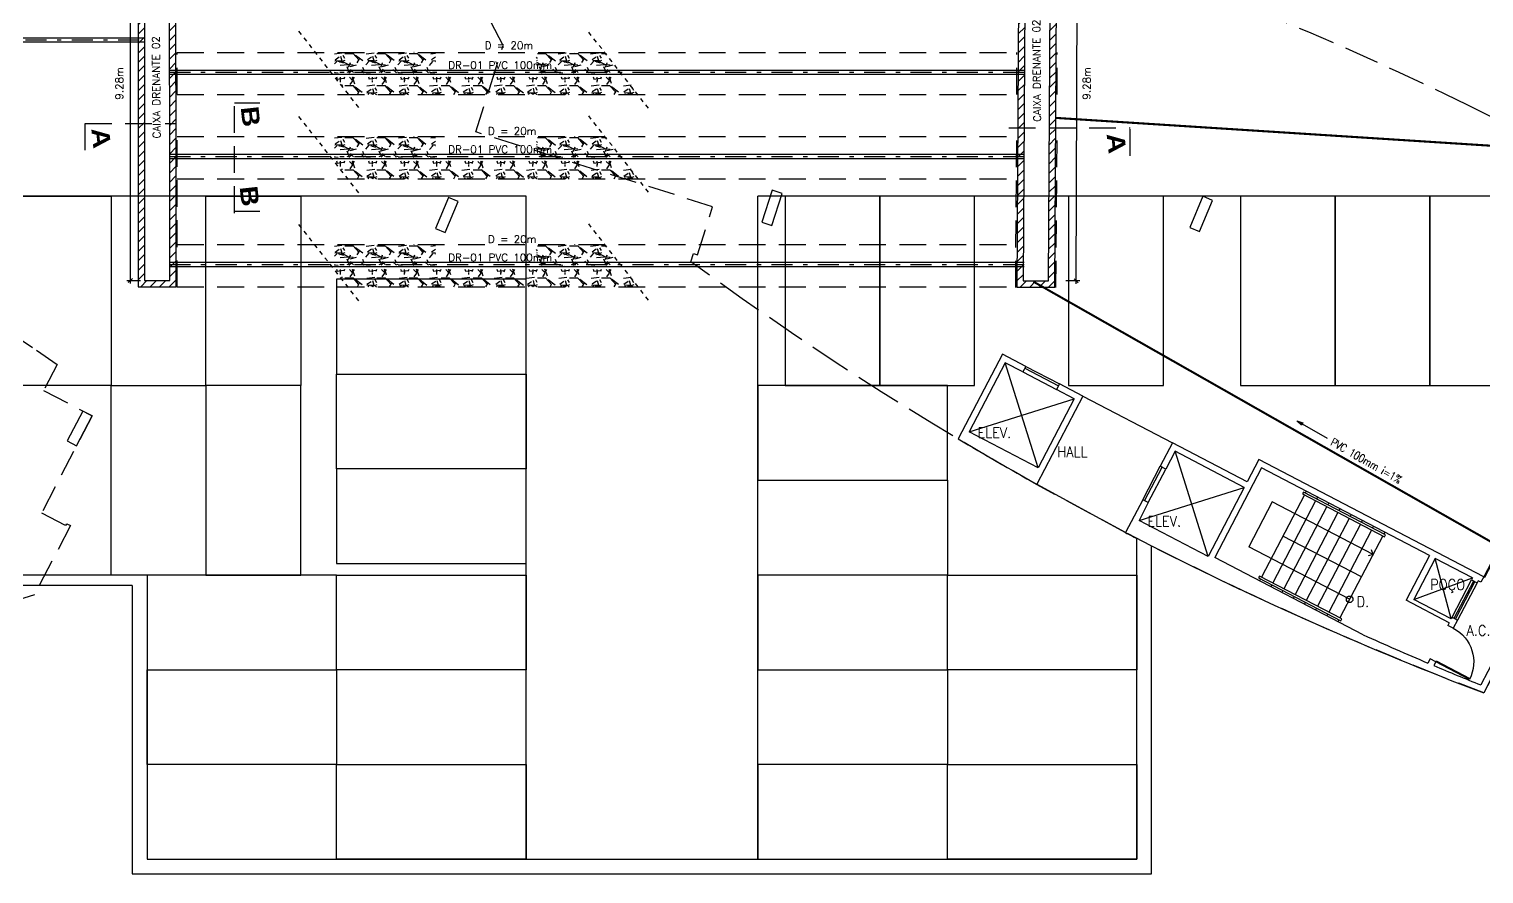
# Model space of a CAD drawing. Header units: inches. Extents: x 752 to 2304, y -3097 to -639.
# Drawn here: x 807.99 to 842.53, y -683.41 to -663.34 of the extents above; entities that cross this region are included whole.
import ezdxf

# ---------------------------------------------------------------- set-up
doc = ezdxf.new("R2010")
doc.units = ezdxf.units.IN
doc.header["$MEASUREMENT"] = 0
for name, pattern in [('DASHDOT', [1, 0.5, -0.25, 0, -0.25]), ('DASHDOT2', [0.5, 0.25, -0.125, 0, -0.125]), ('HIDDEN2', [4.762499999999999, 3.175, -1.5875])]:
    doc.linetypes.add(name, pattern=pattern)
for name, color, linetype in [('AP', 3, 'Continuous'), ('arq', 9, 'Continuous'), ('DRENO', 3, 'Continuous'), ('Hachura', 9, 'Continuous'), ('INDICACAO', 4, 'Continuous'), ('INDICAÇÕES', 9, 'Continuous'), ('Letra', 7, 'Continuous'), ('P-AG', 2, 'Continuous'), ('Pilar', 10, 'Continuous'), ('TE-ARQ', 9, 'Continuous'), ('TEXTO-HIDRO', 100, 'Continuous'), ('Textos', 7, 'Continuous'), ('Vagas', 9, 'Continuous')]:
    doc.layers.add(name, color=color, linetype=linetype)
doc.styles.add('140-125', font='ariblk.TTF', dxfattribs={"height": 0.4370000000000001})
doc.styles.add('TEXTO-HIDRO', font='ROMANS.shx', dxfattribs={"width": 0.8, "height": 0.2})
doc.styles.add('VIDAL', font='romans.shx', dxfattribs={"width": 0.9})

# ---------------------------------------------------------------- blocks, each defined once
blk = doc.blocks.new('Porta')
at = {"layer": 'Hachura', "color": 9}
blk.add_arc((0, 0), 1, 0, 90, dxfattribs=at)
at = {"layer": 'Letra', "color": 9}
blk.add_lwpolyline([(0, 0), (0.03000000000000114, 0), (0.03000000000000114, 1), (0, 1)], close=True, dxfattribs=at)
blk = doc.blocks.new('IND')
at = {"layer": 'INDICACAO'}
blk.add_hatch(color=0, dxfattribs=at).paths.add_polyline_path([(-4.44e-14, 0), (-0.0716383140645292, 0.0148377895234688), (-0.0716383140645292, -0.0148377895234688)])
at = {"layer": 'INDICACAO', "color": 0}
blk.add_line((-0.0716383140645292, 0), (-0.4146867173266458, 0), dxfattribs=at)
blk.add_lwpolyline([(0, 0), (-0.0716383140645292, 0.0148377895234688), (-0.0716383140645292, -0.0148377895234688)], close=True, dxfattribs=at)

msp = doc.modelspace()

# ---------------------------------------------------------------- hatches: boundary and pattern name
at = {"layer": 'AP'}
h = msp.add_hatch(dxfattribs=at)
h.set_pattern_fill('ANSI31', color=0, scale=0.05, angle=83.7751017165057, style=0)
h.set_pattern_definition([(44.99999999999253, (810.5799857425113, -665.927129660791), (0.1122532015133497, -0.1122532015133791), [])])
h.paths.add_polyline_path([(811.3299857425113, -669.3081781619103), (811.3287659308352, -660.035689927605), (810.7287659308353, -660.035689927605), (810.7299857425113, -669.3081781619103)], flags=16)
h.paths.add_polyline_path([(811.4799857425112, -669.4581781619102), (811.4787659308353, -659.8856899276051), (810.5787659308353, -659.885689927605), (810.5799857425112, -669.4581781619102)])
h = msp.add_hatch(dxfattribs=at)
h.set_pattern_fill('ANSI31', color=0, scale=0.05, angle=83.7751017165057, style=0)
h.set_pattern_definition([(44.99999999999253, (831.4699857425113, -665.927129660793), (0.1122532015133497, -0.1122532015133791), [])])
h.paths.add_polyline_path([(832.1921701580042, -669.3167795974905), (832.2478013270204, -660.0393941735977), (831.6478013270205, -660.0393941735977), (831.5921701580041, -669.3167795974905)], flags=16)
h.paths.add_polyline_path([(832.342170158004, -669.4667795974904), (832.3978013270205, -659.8893941735978), (831.4978013270205, -659.8893941735977), (831.442170158004, -669.4667795974904)])
at = {"layer": 'P-AG'}
h = msp.add_hatch(dxfattribs=at)
h.set_pattern_fill('GRAVEL', color=9, scale=0.03, angle=5.839498395167017e-12, style=0)
h.set_pattern_definition([(311.9871999999942, (1894.582674683174, -1270.061461059831), (6.096005179768103, -6.858008426854394), [0.1025163, -10.14915]), (355.0302999999942, (1894.651254683174, -1270.137661059831), (-9.14401479185366, 0.76199462261717), [0.1759214999999997, -17.41619999999997]), (47.48959999999415, (1894.826514683174, -1270.152901059831), (-7.619994455500361, -8.382008187737345), [0.1240445999999999, -12.28041]), (272.7262999999942, (1895.123694683174, -1270.343401059831), (-0.7619966912468978, 15.23999509601001), [0.1602014999999995, -15.85991999999997]), (247.1662999999942, (1895.131314683174, -1270.503421059831), (3.810010816651504, 9.144005199014945), [0.1570901999999998, -15.55193999999998]), (182.7262999999942, (1895.070354683174, -1270.648201059831), (15.23999509601001, 0.7619966912468985), [0.1602014999999996, -15.85991999999998]), (142.3057999999942, (1894.910334683175, -1270.655821059831), (9.906006258371201, -7.619993207096476), [0.2118581999999999, -20.97392999999999]), (107.7446999999942, (1894.742694683174, -1270.526281059831), (-5.334010669638449, 16.76400486181146), [0.2000159999999998, -19.80158999999998]), (58.57039999999417, (1894.681734683174, -1270.335781059831), (6.096001570580353, 9.905988347991187), [0.1607438999999996, -15.91364999999998]), (4.76359999999432, (1894.765554683175, -1270.198621059831), (-8.381993415916414, -0.7619928488154918), [0.1835138999999997, -8.992169999999982]), (317.6025999999942, (1894.948434683174, -1270.183381059831), (9.144000275171058, -8.381989095192022), [0.2373234, -23.49504]), (41.18589999999416, (1894.369314683174, -1270.351021059831), (5.333996602267887, 4.571992967136657), [0.0810015, -8.019179999999999]), (8.530799999994166, (1894.430274683174, -1270.297681059831), (-9.905984878677575, -1.524003840012699), [0.1541045999999997, -15.25637999999998]), (314.9999999999942, (1894.582674683174, -1270.274821059831), (-7.755793195102023e-14, -0.7619994806100591), [0.1077626999999998, -0.9698669999999985]), (336.8013999999942, (1894.636014683175, -1270.183381059831), (-3.810012847677093, 1.524006682292268), [0.05803229999999997, -5.745179999999995]), (248.1985999999942, (1894.689354683174, -1270.206241059831), (0.7620005345685859, 2.286001472619481), [0.08206979999999997, -4.021439999999999]), (149.0361999999942, (1894.658874683174, -1270.282441059831), (-2.285997586442313, 1.524001187598399), [0.1332959999999994, -4.309889999999982]), (18.43489999999414, (1894.544574683174, -1270.213861059831), (-1.524000695454372, -0.7619988667393675), [0.0963861, -2.31327]), (163.6104999999942, (1895.131314683174, -1270.206241059831), (-7.620004204190572, 2.285995244991118), [0.1350263999999997, -13.36763999999998]), (109.6537999999942, (1895.001774683175, -1270.168141059831), (3.047991506602097, -8.38198814656381), [0.1132796999999997, -11.21465999999996]), (246.8013999999942, (1894.544574683174, -1270.061461059831), (1.524006682292268, 3.810012847677094), [0.116064, -5.687159999999999]), (196.3894999999942, (1894.498854683174, -1270.168141059831), (7.620004204191037, 2.285995244989566), [0.1350263999999997, -13.36763999999998]), (200.5559999999941, (1895.131314683174, -1270.678681059831), (3.810004729276928, 1.523998150814653), [0.1302105, -6.38031]), (245.2248999999942, (1895.009394683174, -1270.724401059831), (3.809991121088906, 8.381996107846613), [0.1091015999999998, -10.80107999999997]), (113.1985999999941, (1894.536954683174, -1270.823461059831), (-1.524006682291491, 3.810012847677405), [0.1160639999999997, -5.687159999999978]), (162.6459999999942, (1894.491234683175, -1270.716781059831), (9.906000534557677, -3.047995402682699), [0.1277348999999999, -12.64571999999999]), (110.5559999999942, (1894.910334683174, -1270.823461059831), (1.523998150814655, -3.810004729276927), [0.06510539999999979, -6.445439999999986]), (78.69009999999427, (1894.582674683174, -1270.823461059831), (0.7619962388665154, 3.047990238270709), [0.03885449999999994, -3.846599999999996]), (14.03619999999419, (1894.590294683174, -1270.785361059831), (-2.28600160640923, -0.7619986812368592), [0.1570902, -2.984715]), (353.9909999999941, (1894.742694683175, -1270.747261059831), (-7.619988763328307, 0.7619982205651344), [0.1455801, -14.41242]), (236.3098999999942, (1894.658874683174, -1270.351021059831), (0.7620002613923252, 1.523998529769474), [0.1098971999999999, -2.637533999999998]), (186.8427999999942, (1894.597914683175, -1270.442461059831), (-12.95400535699318, -1.524006825495131), [0.1918670999999999, -18.99479999999999]), (119.0545999999942, (1894.407414683174, -1270.465321059831), (3.047992909748183, -5.333987283250548), [0.07845239999999981, -7.766819999999989]), (90, (1894.369314683174, -1270.396741059831), (0.7620000000000775, 0.7619999999999221), [0.04571999999999991, -0.7162799999999985]), (59.74359999999417, (1894.757934683174, -1270.724401059831), (-3.047993540051377, -5.333997309742958), [0.1058601, -10.48017]), (131.9871999999941, (1894.811274683175, -1270.632961059831), (-6.096005179768102, 6.858008426854395), [0.2050329, -10.04664]), (180, (1894.674114683174, -1270.480561059831), (-0.7619999999999221, 0.7620000000000775), [0.1981199999999996, -0.5638799999999985]), (214.6951999999942, (1894.475994683174, -1270.480561059831), (7.619986797286651, 5.334000507144652), [0.120483, -11.92779]), (285.9453999999942, (1894.376934683174, -1270.549141059831), (0.7620019439101314, -3.048007260961166), [0.1109486999999996, -5.436509999999976]), (332.3539999999942, (1894.407414683174, -1270.655821059831), (14.47799491470604, -7.620004792418492), [0.1806434999999997, -17.88374999999996]), (4.57389999999433, (1894.567434683174, -1270.739641059831), (9.906002281424328, 0.7619963133648284), [0.1911086999999992, -18.91973999999989]), (4.57389999999433, (1894.567434683174, -1270.739641059831), (9.906002281424328, 0.7619963133648284), [0.1911086999999992, -18.91973999999989])])
h.paths.add_polyline_path([(815.2419925787959, -664.3787126980333), (815.2419898938642, -663.8913106256337), (817.6419898939, -663.891310625634), (817.6419925788317, -664.3787126980335)])
h.paths.add_polyline_path([(820.0419954025953, -664.8913106256343), (820.0419931297339, -664.4787126980337), (822.132609125112, -664.4787126980339), (822.441995303048, -664.8732329740295), (822.4419954026315, -664.8913106256344)])
h.paths.add_polyline_path([(817.6419954025586, -664.8913106256339), (817.6419931296973, -664.4787126980335), (820.0419931297339, -664.4787126980337), (820.0419954025953, -664.8913106256343)])
h.paths.add_polyline_path([(817.6419931296975, -664.4787126980335), (817.6419954025586, -664.8913106256339), (815.5771428296543, -664.8913106256339), (815.2535800025667, -664.4787126980332)])
h.paths.add_polyline_path([(821.6719633911697, -663.8913106256343), (822.0541882690093, -664.3787126980342), (820.0419925788682, -664.378712698034), (820.0419898939365, -663.8913106256343)])
h.paths.add_polyline_path([(821.1129070416183, -664.3687246644854), (816.3629070416184, -664.368724664485), (816.3629070416185, -663.9187246644851), (821.1129070416185, -663.9187246644856)], flags=9)
h = msp.add_hatch(dxfattribs=at)
h.set_pattern_fill('GRAVEL', color=9, scale=0.03, angle=5.839498395167017e-12, style=0)
h.set_pattern_definition([(311.9871999999942, (1894.582674683174, -1272.061461059831), (6.096005179768103, -6.858008426854394), [0.1025163, -10.14915]), (355.0302999999942, (1894.651254683174, -1272.137661059831), (-9.14401479185366, 0.76199462261717), [0.1759214999999998, -17.41619999999997]), (47.48959999999415, (1894.826514683174, -1272.152901059831), (-7.619994455500361, -8.382008187737345), [0.1240445999999999, -12.28041]), (272.7262999999942, (1895.123694683174, -1272.343401059831), (-0.7619966912468978, 15.23999509601001), [0.1602014999999995, -15.85991999999997]), (247.1662999999942, (1895.131314683174, -1272.503421059831), (3.810010816651504, 9.144005199014945), [0.1570901999999998, -15.55193999999998]), (182.7262999999942, (1895.070354683174, -1272.648201059831), (15.23999509601001, 0.7619966912468985), [0.1602014999999997, -15.85991999999998]), (142.3057999999942, (1894.910334683174, -1272.655821059831), (9.906006258371201, -7.619993207096476), [0.2118581999999999, -20.97392999999999]), (107.7446999999942, (1894.742694683174, -1272.526281059831), (-5.334010669638449, 16.76400486181146), [0.2000159999999998, -19.80158999999998]), (58.57039999999417, (1894.681734683174, -1272.335781059831), (6.096001570580353, 9.905988347991187), [0.1607438999999996, -15.91364999999998]), (4.763599999994303, (1894.765554683174, -1272.198621059831), (-8.381993415916414, -0.7619928488154918), [0.1835138999999997, -8.992169999999982]), (317.6025999999942, (1894.948434683174, -1272.183381059831), (9.144000275171058, -8.381989095192022), [0.2373234, -23.49504]), (41.18589999999416, (1894.369314683174, -1272.351021059831), (5.333996602267887, 4.571992967136657), [0.0810015, -8.019179999999999]), (8.530799999994166, (1894.430274683175, -1272.297681059831), (-9.905984878677575, -1.524003840012699), [0.1541045999999997, -15.25637999999998]), (314.9999999999942, (1894.582674683174, -1272.274821059831), (-7.755793195102023e-14, -0.7619994806100591), [0.1077626999999998, -0.9698669999999986]), (336.8013999999942, (1894.636014683174, -1272.183381059831), (-3.810012847677093, 1.524006682292268), [0.05803229999999997, -5.745179999999995]), (248.1985999999942, (1894.689354683174, -1272.206241059831), (0.7620005345685859, 2.286001472619481), [0.08206979999999997, -4.021439999999999]), (149.0361999999942, (1894.658874683175, -1272.282441059831), (-2.285997586442313, 1.524001187598399), [0.1332959999999995, -4.309889999999982]), (18.43489999999414, (1894.544574683174, -1272.213861059831), (-1.524000695454372, -0.7619988667393675), [0.0963861, -2.31327]), (163.6104999999942, (1895.131314683174, -1272.206241059831), (-7.620004204190572, 2.285995244991118), [0.1350263999999997, -13.36763999999998]), (109.6537999999942, (1895.001774683174, -1272.168141059831), (3.047991506602097, -8.38198814656381), [0.1132796999999997, -11.21465999999996]), (246.8013999999942, (1894.544574683174, -1272.061461059831), (1.524006682292268, 3.810012847677094), [0.116064, -5.687159999999999]), (196.3894999999942, (1894.498854683174, -1272.168141059831), (7.620004204191037, 2.285995244989566), [0.1350263999999997, -13.36763999999998]), (200.5559999999941, (1895.131314683174, -1272.678681059831), (3.810004729276928, 1.523998150814653), [0.1302105, -6.38031]), (245.2248999999942, (1895.009394683174, -1272.724401059831), (3.809991121088906, 8.381996107846613), [0.1091015999999998, -10.80107999999997]), (113.1985999999941, (1894.536954683174, -1272.823461059831), (-1.524006682291491, 3.810012847677405), [0.1160639999999997, -5.687159999999979]), (162.6459999999942, (1894.491234683174, -1272.716781059831), (9.906000534557677, -3.047995402682699), [0.1277348999999999, -12.64571999999999]), (110.5559999999942, (1894.910334683174, -1272.823461059831), (1.523998150814655, -3.810004729276927), [0.06510539999999979, -6.445439999999986]), (78.69009999999427, (1894.582674683174, -1272.823461059831), (0.7619962388665154, 3.047990238270709), [0.03885449999999994, -3.846599999999996]), (14.03619999999419, (1894.590294683174, -1272.785361059831), (-2.28600160640923, -0.7619986812368592), [0.1570902, -2.984715]), (353.9909999999941, (1894.742694683174, -1272.747261059831), (-7.619988763328307, 0.7619982205651344), [0.1455801, -14.41242]), (236.3098999999942, (1894.658874683174, -1272.351021059831), (0.7620002613923252, 1.523998529769474), [0.1098971999999999, -2.637533999999998]), (186.8427999999942, (1894.597914683174, -1272.442461059831), (-12.95400535699318, -1.524006825495131), [0.1918670999999999, -18.99479999999999]), (119.0545999999942, (1894.407414683174, -1272.465321059831), (3.047992909748183, -5.333987283250548), [0.07845239999999983, -7.766819999999989]), (90, (1894.369314683174, -1272.396741059831), (0.7620000000000775, 0.7619999999999221), [0.04571999999999991, -0.7162799999999986]), (59.74359999999417, (1894.757934683174, -1272.724401059831), (-3.047993540051377, -5.333997309742958), [0.1058601, -10.48017]), (131.9871999999941, (1894.811274683174, -1272.632961059831), (-6.096005179768102, 6.858008426854395), [0.2050329, -10.04664]), (180, (1894.674114683174, -1272.480561059831), (-0.7619999999999221, 0.7620000000000775), [0.1981199999999997, -0.5638799999999986]), (214.6951999999942, (1894.475994683174, -1272.480561059831), (7.619986797286651, 5.334000507144652), [0.120483, -11.92779]), (285.9453999999942, (1894.376934683174, -1272.549141059831), (0.7620019439101314, -3.048007260961166), [0.1109486999999996, -5.436509999999977]), (332.3539999999942, (1894.407414683174, -1272.655821059831), (14.47799491470604, -7.620004792418492), [0.1806434999999997, -17.88374999999996]), (4.573899999994305, (1894.567434683174, -1272.739641059831), (9.906002281424328, 0.7619963133648284), [0.1911086999999996, -18.91973999999995]), (4.573899999994305, (1894.567434683174, -1272.739641059831), (9.906002281424328, 0.7619963133648284), [0.1911086999999996, -18.91973999999995])])
h.paths.add_polyline_path([(815.2419925787956, -666.3787126980334), (815.2419898938641, -665.8913106256338), (817.6419898938997, -665.8913106256341), (817.6419925788316, -666.3787126980335)])
h.paths.add_polyline_path([(820.0419954025949, -666.8913106256343), (820.0419931297337, -666.4787126980337), (822.1326091251118, -666.4787126980341), (822.4419953030477, -666.8732329740296), (822.4419954026313, -666.8913106256346)])
h.paths.add_polyline_path([(817.6419954025583, -666.8913106256341), (817.6419931296971, -666.4787126980336), (820.0419931297337, -666.4787126980337), (820.0419954025949, -666.8913106256343)])
h.paths.add_polyline_path([(817.6419931296973, -666.4787126980336), (817.6419954025583, -666.8913106256341), (815.5771428296541, -666.891310625634), (815.2535800025664, -666.4787126980333)])
h.paths.add_polyline_path([(821.6719633911694, -665.8913106256344), (822.0541882690089, -666.3787126980342), (820.0419925788678, -666.378712698034), (820.0419898939364, -665.8913106256344)])
h.paths.add_polyline_path([(821.1129070416182, -666.3687246644854), (816.3629070416183, -666.3687246644851), (816.3629070416183, -665.9187246644852), (821.1129070416182, -665.9187246644857)], flags=9)
h = msp.add_hatch(dxfattribs=at)
h.set_pattern_fill('GRAVEL', color=9, scale=0.03, angle=5.839498395167017e-12, style=0)
h.set_pattern_definition([(311.9871999999942, (1894.582674683174, -1274.628752601031), (6.096005179768103, -6.858008426854394), [0.1025163, -10.14915]), (355.0302999999942, (1894.651254683174, -1274.704952601031), (-9.14401479185366, 0.76199462261717), [0.1759214999999998, -17.41619999999997]), (47.48959999999415, (1894.826514683174, -1274.720192601031), (-7.619994455500361, -8.382008187737345), [0.1240445999999999, -12.28041]), (272.7262999999942, (1895.123694683174, -1274.910692601031), (-0.7619966912468978, 15.23999509601001), [0.1602014999999995, -15.85991999999997]), (247.1662999999942, (1895.131314683174, -1275.070712601031), (3.810010816651504, 9.144005199014945), [0.1570901999999997, -15.55193999999998]), (182.7262999999942, (1895.070354683174, -1275.215492601031), (15.23999509601001, 0.7619966912468985), [0.1602014999999997, -15.85991999999998]), (142.3057999999942, (1894.910334683174, -1275.223112601031), (9.906006258371201, -7.619993207096476), [0.2118581999999999, -20.97392999999999]), (107.7446999999942, (1894.742694683174, -1275.093572601031), (-5.334010669638449, 16.76400486181146), [0.2000159999999997, -19.80158999999996]), (58.57039999999417, (1894.681734683174, -1274.903072601031), (6.096001570580353, 9.905988347991187), [0.1607438999999996, -15.91364999999998]), (4.763599999994303, (1894.765554683174, -1274.765912601031), (-8.381993415916414, -0.7619928488154918), [0.1835138999999997, -8.992169999999982]), (317.6025999999942, (1894.948434683174, -1274.750672601031), (9.144000275171058, -8.381989095192022), [0.2373234, -23.49504]), (41.18589999999416, (1894.369314683174, -1274.918312601031), (5.333996602267887, 4.571992967136657), [0.0810015, -8.019179999999999]), (8.530799999994166, (1894.430274683175, -1274.86497260103), (-9.905984878677575, -1.524003840012699), [0.1541045999999997, -15.25637999999998]), (314.9999999999942, (1894.582674683174, -1274.842112601031), (-7.755793195102023e-14, -0.7619994806100591), [0.1077626999999998, -0.9698669999999986]), (336.8013999999942, (1894.636014683174, -1274.750672601031), (-3.810012847677093, 1.524006682292268), [0.05803229999999997, -5.745179999999995]), (248.1985999999942, (1894.689354683174, -1274.773532601031), (0.7620005345685859, 2.286001472619481), [0.08206979999999997, -4.021439999999999]), (149.0361999999942, (1894.658874683175, -1274.849732601031), (-2.285997586442313, 1.524001187598399), [0.1332959999999995, -4.309889999999982]), (18.43489999999414, (1894.544574683174, -1274.78115260103), (-1.524000695454372, -0.7619988667393675), [0.0963861, -2.31327]), (163.6104999999942, (1895.131314683174, -1274.773532601031), (-7.620004204190572, 2.285995244991118), [0.1350263999999996, -13.36763999999997]), (109.6537999999942, (1895.001774683174, -1274.73543260103), (3.047991506602097, -8.38198814656381), [0.1132796999999997, -11.21465999999995]), (246.8013999999942, (1894.544574683174, -1274.628752601031), (1.524006682292268, 3.810012847677094), [0.116064, -5.687159999999999]), (196.3894999999942, (1894.498854683174, -1274.73543260103), (7.620004204191037, 2.285995244989566), [0.1350263999999997, -13.36763999999998]), (200.5559999999941, (1895.131314683174, -1275.245972601031), (3.810004729276928, 1.523998150814653), [0.1302105, -6.38031]), (245.2248999999942, (1895.009394683174, -1275.291692601031), (3.809991121088906, 8.381996107846613), [0.1091015999999998, -10.80107999999997]), (113.1985999999941, (1894.536954683174, -1275.390752601031), (-1.524006682291491, 3.810012847677405), [0.1160639999999996, -5.687159999999976]), (162.6459999999942, (1894.491234683174, -1275.28407260103), (9.906000534557677, -3.047995402682699), [0.1277348999999999, -12.64571999999999]), (110.5559999999942, (1894.910334683174, -1275.390752601031), (1.523998150814655, -3.810004729276927), [0.06510539999999973, -6.445439999999983]), (78.69009999999427, (1894.582674683174, -1275.390752601031), (0.7619962388665154, 3.047990238270709), [0.03885449999999994, -3.846599999999996]), (14.03619999999419, (1894.590294683174, -1275.352652601031), (-2.28600160640923, -0.7619986812368592), [0.1570902, -2.984715]), (353.9909999999941, (1894.742694683174, -1275.314552601031), (-7.619988763328307, 0.7619982205651344), [0.1455801, -14.41242]), (236.3098999999942, (1894.658874683174, -1274.918312601031), (0.7620002613923252, 1.523998529769474), [0.1098971999999999, -2.637533999999998]), (186.8427999999942, (1894.597914683174, -1275.009752601031), (-12.95400535699318, -1.524006825495131), [0.1918670999999999, -18.99479999999999]), (119.0545999999942, (1894.407414683174, -1275.032612601031), (3.047992909748183, -5.333987283250548), [0.07845239999999983, -7.766819999999989]), (90, (1894.369314683174, -1274.964032601031), (0.7620000000000775, 0.7619999999999221), [0.04571999999999991, -0.7162799999999986]), (59.74359999999417, (1894.757934683174, -1275.291692601031), (-3.047993540051377, -5.333997309742958), [0.1058601, -10.48017]), (131.9871999999941, (1894.811274683174, -1275.200252601031), (-6.096005179768102, 6.858008426854395), [0.2050329, -10.04664]), (180, (1894.674114683174, -1275.047852601031), (-0.7619999999999221, 0.7620000000000775), [0.1981199999999997, -0.5638799999999986]), (214.6951999999942, (1894.475994683174, -1275.047852601031), (7.619986797286651, 5.334000507144652), [0.120483, -11.92779]), (285.9453999999942, (1894.376934683174, -1275.116432601031), (0.7620019439101314, -3.048007260961166), [0.1109486999999996, -5.436509999999974]), (332.3539999999942, (1894.407414683174, -1275.223112601031), (14.47799491470604, -7.620004792418492), [0.1806434999999997, -17.88374999999996]), (4.573899999994305, (1894.567434683174, -1275.306932601031), (9.906002281424328, 0.7619963133648284), [0.1911086999999996, -18.91973999999995]), (4.573899999994305, (1894.567434683174, -1275.306932601031), (9.906002281424328, 0.7619963133648284), [0.1911086999999996, -18.91973999999995])])
h.paths.add_polyline_path([(815.2419925787956, -668.9460042392332), (815.2419898938641, -668.4586021668335), (817.6419898938997, -668.4586021668339), (817.6419925788316, -668.9460042392333)])
h.paths.add_polyline_path([(820.0419954025949, -669.4586021668341), (820.0419931297337, -669.0460042392335), (822.1326091251118, -669.0460042392339), (822.4419953030477, -669.4405245152294), (822.4419954026313, -669.4586021668343)])
h.paths.add_polyline_path([(817.6419954025583, -669.4586021668339), (817.6419931296971, -669.0460042392334), (820.0419931297337, -669.0460042392335), (820.0419954025949, -669.4586021668341)])
h.paths.add_polyline_path([(817.6419931296973, -669.0460042392334), (817.6419954025583, -669.4586021668339), (815.5771428296541, -669.4586021668338), (815.2535800025664, -669.0460042392331)])
h.paths.add_polyline_path([(821.6719633911694, -668.4586021668342), (822.0541882690089, -668.946004239234), (820.0419925788678, -668.9460042392337), (820.0419898939364, -668.4586021668342)])
h.paths.add_polyline_path([(821.1129070416182, -668.9360162056852), (816.3629070416183, -668.9360162056848), (816.3629070416183, -668.486016205685), (821.1129070416182, -668.4860162056855)], flags=9)

# ---------------------------------------------------------------- linework, layer by layer
at = {"layer": 'AP'}
for points in [[(811.4799857425112, -669.4581781619102), (811.4787659308353, -659.8856899276051), (810.5787659308353, -659.885689927605), (810.5799857425112, -669.4581781619102)], [(811.3299857425113, -669.3081781619103), (811.3287659308352, -660.035689927605), (810.7287659308353, -660.035689927605), (810.7299857425113, -669.3081781619103)], [(832.342170158004, -669.4667795974904), (832.3978013270205, -659.8893941735978), (831.4978013270205, -659.8893941735977), (831.442170158004, -669.4667795974904)], [(832.1921701580042, -669.3167795974905), (832.2478013270204, -660.0393941735977), (831.6478013270205, -660.0393941735977), (831.5921701580041, -669.3167795974905)]]:
    msp.add_lwpolyline(points, close=True, dxfattribs=at)
at = {"layer": 'arq'}
for p, q in [((819.7919891071673, -667.3062351156638), (781.6533912595288, -667.3062351156639)), ((819.7919891071673, -683.0562351156638), (819.7919891071673, -667.3062351156638)), ((856.3830415230465, -667.3062351156638), (825.2919891071673, -667.3062351156638)), ((825.2919891071673, -683.0562351156638), (825.2919891071673, -667.3062351156639)), ((831.1023292277981, -671.0603636660551), (830.0524749753209, -673.0724334103198)), ((831.6564358642723, -671.3494844633267), (831.1023292277981, -671.0603636660551)), ((831.1659258292067, -671.262738250154), (830.3101282692822, -672.9028938941182)), ((831.9502839132464, -673.7586914540425), (831.1659258292067, -671.262738250154)), ((831.5870468729275, -671.4824700560807), (831.1659258292067, -671.262738250154)), ((831.6564358642707, -671.34948446333), (831.5870468729257, -671.4824700560839)), ((831.6333062004888, -671.3938129942479), (832.4312197570133, -671.810146942317)), ((831.6564358642707, -671.34948446333), (832.454349420795, -671.7658184113991)), ((831.5870468729257, -671.4824700560839), (832.38496042945, -671.8988040041531)), ((832.454349420795, -671.7658184113991), (832.38496042945, -671.8988040041531)), ((833.0084560572699, -672.0549392086695), (832.4543494207954, -671.7658184113978)), ((830.3101282692822, -672.9028938941182), (832.806081473171, -672.1185358100784)), ((833.0084560572697, -672.0549392086692), (831.915546303608, -674.1495258080638)), ((832.8060814731706, -672.1185358100781), (831.9502839132464, -673.7586914540425)), ((832.806081473171, -672.1185358100784), (832.3849604294504, -671.8988040041519)), ((833.0084560572699, -672.0549392086695), (835.1362255413313, -673.1651630701931)), ((831.9502839132464, -673.7586914540425), (830.3101282692822, -672.9028938941182)), ((835.1362255413313, -673.1651630701931), (834.8471047440597, -673.7192697066674)), ((835.1998221427401, -673.3675376542922), (834.9800903368135, -673.7886586980127)), ((836.9093667780497, -674.0903496214627), (835.1362255413313, -673.1651630701931)), ((836.8399777867043, -674.2233352142165), (835.1998221427401, -673.3675376542922)), ((835.98418022678, -675.8634908581806), (835.1998221427401, -673.3675376542922)), ((834.4307707959887, -674.5171832631904), (834.84710474406, -673.7192697066672)), ((834.4750993269066, -674.5403129269721), (834.8914332749779, -673.742399370449)), ((834.5637563887425, -674.5865722545356), (834.980090336814, -673.7886586980125)), ((834.9800903368135, -673.7886586980127), (834.8471047440597, -673.7192697066674)), ((837.2505193448391, -673.7607818345463), (836.1402954833155, -675.8885513186079)), ((837.1869227434303, -673.5584072504471), (836.9093667780497, -674.0903496214627)), ((842.5285107190438, -676.3455317361467), (837.1869227434303, -673.5584072504471)), ((841.2400871274548, -675.8424515749027), (837.2505193448391, -673.7607818345463)), ((831.915546303608, -674.1495258080638), (834.0240501731813, -675.2996800163833)), ((834.4307707959885, -674.5171832631906), (834.0228147156394, -675.29904044415)), ((834.3440245828159, -675.0076932982563), (836.8399777867043, -674.2233352142165)), ((834.5637563887423, -674.5865722545358), (834.4307707959885, -674.5171832631905)), ((836.8399777867043, -674.2233352142165), (835.98418022678, -675.8634908581806)), ((838.2681447593064, -674.4045508271438), (837.2504395529098, -676.3550061875337)), ((838.31440408687, -674.3158937653079), (838.2912744230883, -674.3602222962259)), ((838.5803752723776, -674.4546717479984), (838.557245608596, -674.4990002789164)), ((834.5637563887425, -674.5865722545358), (834.3440245828159, -675.0076932982563)), ((837.5049057504738, -674.5702801709425), (836.9497938197118, -675.6341649129733)), ((839.8986464200428, -675.8192820151563), (837.5049057504738, -674.5702801709425)), ((838.5341159448143, -674.5433288098343), (837.5164107384174, -676.4937841702241)), ((838.8000871303219, -674.6821067925247), (837.7823819239255, -676.6325621529146)), ((839.0660583158295, -674.8208847752152), (838.0483531094332, -676.771340135605)), ((838.8463464578853, -674.5934497306888), (838.8232167941036, -674.6377782616067)), ((839.1123176433929, -674.7322277133792), (839.0891879796112, -674.7765562442972)), ((839.3782888289007, -674.8710056960697), (839.3551591651188, -674.9153342269876)), ((835.98418022678, -675.8634908581806), (834.3440245828159, -675.0076932982563)), ((839.3320295013372, -674.9596627579056), (838.3143242949408, -676.9101181182955)), ((839.598000686845, -675.098440740596), (838.5802954804484, -677.0488961009859)), ((839.6442600144086, -675.0097836787601), (839.6211303506269, -675.054112209678)), ((839.9102311999162, -675.1485616614506), (839.8871015361345, -675.1928901923685)), ((834.2919891071673, -683.0562351156636), (834.2919891071673, -675.4377636126122)), ((839.6210904546623, -676.3512243861718), (837.759292156108, -675.3797785073388)), ((839.8639718723529, -675.2372187232864), (838.846266665956, -677.1876740836763)), ((840.1299430578605, -675.3759967059768), (839.1122378514641, -677.3264520663668)), ((840.1762023854238, -675.287339644141), (840.1530727216422, -675.3316681750589)), ((834.6419891071672, -683.4062351156638), (834.6419891071672, -675.6162771467244)), ((839.6680102697204, -677.729236205694), (836.1402954833155, -675.8885513186079)), ((839.3435344892813, -676.8831667571873), (836.9497938197118, -675.6341649129733)), ((839.8986464200428, -675.8192820151563), (839.7867587635955, -675.8534895046089)), ((839.8986464200428, -675.8192820151563), (839.8644389305904, -675.7073943587086)), ((841.2400871274548, -675.8424515749027), (840.6849751966928, -676.9063363169336)), ((841.3730727202086, -675.911840566248), (840.8642201170104, -676.8870682464428)), ((842.2596433385676, -676.3744338418827), (841.3730727202086, -675.911840566248)), ((841.7507907353692, -677.3496615220776), (841.3730727202086, -675.911840566248)), ((810.4419891071674, -676.5562351156638), (810.4419891071674, -683.4062351156638)), ((810.7919891071673, -676.3062351156638), (810.7919891071673, -683.0562351156639)), ((837.2273098891282, -676.3993347184517), (837.2041802253465, -676.4436632493696)), ((837.4932810746358, -676.538112701142), (837.4701514108541, -676.5824412320601)), ((840.8642201170104, -676.8870682464428), (842.2596433385676, -676.3744338418827)), ((841.773920399151, -677.3053329911596), (842.2365136747857, -676.4187623728006)), ((841.8271146362525, -677.3330885876977), (842.2897079118874, -676.4465179693387)), ((842.3163050304382, -676.4603957676078), (841.8537117548034, -677.3469663859668)), ((842.3694992675397, -676.4881513641459), (841.9069059919051, -677.3747219825049)), ((842.2596433385676, -676.3744338418827), (842.2365136747857, -676.4187623728006)), ((842.2365136747857, -676.4187623728006), (842.3694992675397, -676.4881513641459)), ((842.3926289313216, -676.4438228332278), (842.3694992675397, -676.4881513641459)), ((842.4591217276983, -676.4785173289005), (842.3926289313216, -676.4438228332278)), ((842.5285107190438, -676.3455317361467), (842.4591217276983, -676.4785173289005)), ((837.7592522601436, -676.6768906838325), (837.7361225963617, -676.7212192147505)), ((838.0252234456515, -676.8156686665229), (838.0020937818696, -676.8599971974409)), ((838.2911946311591, -676.9544466492134), (838.2680649673774, -676.9987751801314)), ((841.7045314078058, -677.4383185839135), (840.6849751966928, -676.9063363169336)), ((841.7507907353692, -677.3496615220776), (840.8642201170104, -676.8870682464428)), ((843.804518159954, -676.6562351156635), (842.5252047775494, -679.1080685431099)), ((838.5571658166667, -677.0932246319038), (838.534036152885, -677.1375531628217)), ((838.8231370021743, -677.2320026145942), (838.8000073383927, -677.2763311455122)), ((841.7739203991513, -677.3053329911596), (841.7507907353692, -677.3496615220776)), ((841.773920399151, -677.3053329911596), (841.9069059919051, -677.3747219825049)), ((843.4565136733521, -676.9989347639895), (842.4552193636467, -678.9179382646281)), ((839.0891081876822, -677.3707805972847), (839.0659785239003, -677.4151091282026)), ((841.7045314078058, -677.4383185839135), (841.6716621448203, -677.5013132799997)), ((841.8046477375741, -677.570702271345), (841.6716621448203, -677.5013132799997)), ((841.9069059919051, -677.3747219825049), (841.8046477375741, -677.570702271345)), ((841.2553281967488, -678.2992268365228), (841.2034667170736, -678.3986205513187)), ((841.3883137895028, -678.3686158278681), (841.2553281967488, -678.2992268365228)), ((841.3883137895026, -678.3686158278681), (841.3420544619393, -678.457272889704)), ((810.7919891071673, -683.0562351156639), (834.2919891071673, -683.0562351156636)), ((810.4419891071674, -683.4062351156638), (834.6419891071672, -683.4062351156638))]:
    msp.add_line(p, q, dxfattribs=at)
at = {"layer": 'arq', "ltscale": 0.3}
for p, q in [((810.7919891071673, -676.3062351156638), (800.8056576054026, -676.3062351156638)), ((810.4419891071674, -676.5562351156638), (800.8444043001158, -676.5562351156639))]:
    msp.add_line(p, q, dxfattribs=at)
at = {"layer": 'arq', "linetype": 'HIDDEN2', "ltscale": 0.2}
for points in [[(843.6588882574514, -676.9353381625812), (842.5252047775492, -679.10806854311), (841.439300377201, -678.6876372266324), (839.802997062748, -678.0188241527441), (838.3089502635725, -677.3702193699254), (836.7549652102279, -676.6560762672523), (836.2131717518108, -676.397400136727), (834.634630725427, -675.6144523623635), (834.0228136230211, -675.2990425381776), (831.9113474485192, -674.1575730101063), (830.7380754511154, -673.4867061201685), (829.4226277794249, -672.7022545094835), (828.2234103733848, -671.956387944704), (827.129502688011, -671.2495898717746), (826.0912044409778, -670.554626052608), (824.9208199663188, -669.742149176287), (823.7031019780383, -668.8628429604474), (823.7634247924556, -668.672156940874), (823.8587678022426, -668.7023183480825), (824.2207046887469, -667.5582022306372), (819.6442402189826, -666.1104546846244), (818.5954671113285, -665.7786792053298), (818.9272425906228, -664.7299060976756), (819.2439373663132, -663.7288044949146), (818.7550753469772, -662.7875213674495)], [(837.2632358840254, -662.9456232300637), (838.3679337800189, -663.4060825023494), (839.4165780272659, -663.8620331622594), (840.5149608965438, -664.3597012306602), (841.6052277013463, -664.8744518835526), (842.1417509942743, -665.1380860259485), (843.4842478797517, -665.8115130558278)], [(807.5453835485795, -670.5482195458945), (808.1688159919398, -670.9669214514734), (808.6608259654712, -671.3036516537129), (808.3370106725268, -671.924251086564), (809.4895524763937, -672.5256223448891), (808.2868099597434, -674.8307059526228), (808.8630808616766, -675.1313915817857), (808.8862105254583, -675.0870630508674), (808.9748675872942, -675.1333223784309), (808.11907002737, -676.7734780223951), (807.1071971068749, -677.0914610294383)]]:
    msp.add_lwpolyline(points, dxfattribs=at)
at = {"layer": 'arq'}
for points in [[(838.2469458921704, -674.3370926324442), (838.2238162283885, -674.3814211633621), (840.1742715887784, -675.3991263697586), (840.1974012525601, -675.3547978388406)], [(837.2061110219919, -676.331876523752), (837.1829813582102, -676.37620505467), (839.1334367186004, -677.3939102610664), (839.156566382382, -677.3495817301484)]]:
    msp.add_lwpolyline(points, close=True, dxfattribs=at)
msp.add_circle((839.3435344892813, -676.8831667571873), 0.07800000000000001, dxfattribs=at)
for centre, radius, start, end in [((870.8952277879943, -604.5756354713793), 79.74924316383948, 239.193541073313, 240.7397004703326), ((871.9374747621849, -602.0610501691925), 82.47014408839046, 242.6297968469497, 242.8401787372799), ((871.9374747621849, -602.0610501691925), 82.47014408839046, 243.113141645737, 249.1059226854981), ((874.3578404344761, -600.2522638637197), 84.88854787389548, 245.8798494187222, 247.0104295193846), ((874.3578404344761, -600.2522638637197), 84.88854787389548, 247.1120019074174, 247.925137655737)]:
    msp.add_arc(centre, radius, start, end, dxfattribs=at)
at = {"layer": 'DRENO'}
for p, q in [((801.3063821861258, -663.5422112201516), (810.729985742512, -663.5422112201461)), ((801.3063821861257, -663.6422112201515), (810.729985742512, -663.6422112201469)), ((831.6199857425117, -664.3187665341002), (811.3299857425119, -664.3187665340986)), ((831.6199857425117, -664.4187665341), (811.3299857425118, -664.4187665340985)), ((831.6199857425114, -666.3187665341003), (811.3299857425116, -666.3187665340987)), ((831.6199857425114, -666.4187665341), (811.3299857425117, -666.4187665340986)), ((831.6199857425114, -668.8860580753001), (811.3299857425116, -668.8860580752985)), ((831.6199857425114, -668.9860580752998), (811.3299857425117, -668.9860580752984))]:
    msp.add_line(p, q, dxfattribs=at)
at = {"layer": 'DRENO', "color": 7, "linetype": 'DASHDOT'}
for p, q in [((801.3063821861256, -663.5922112201514), (810.729985742512, -663.5922112201469)), ((831.6199857425117, -664.3687665340999), (811.3299857425119, -664.3687665340984)), ((831.6199857425114, -666.3687665341), (811.3299857425114, -666.3687665340985)), ((831.6199857425114, -668.9360580752998), (811.3299857425114, -668.9360580752983))]:
    msp.add_line(p, q, dxfattribs=at)
at = {"layer": 'DRENO', "const_width": 0.05}
for points in [[(855.732911380626, -666.9426005931218), (832.3655174513375, -665.4473417389593)], [(831.8358444753399, -669.3369509181209), (843.9237022751223, -676.2138724425824)]]:
    msp.add_lwpolyline(points, dxfattribs=at)
at = {"layer": 'INDICAÇÕES'}
for p, q in [((810.31524893638, -669.30817816191), (810.6407031889252, -669.30817816191)), ((810.3479347924, -669.3566672324577), (810.4449129334955, -669.2596890913622)), ((832.9346227763776, -669.3167795974913), (832.6091685238325, -669.3167795974913)), ((832.9019369203577, -669.365268668039), (832.8049587792622, -669.2682905269436))]:
    msp.add_line(p, q, dxfattribs=at)
at = {"layer": 'P-AG', "color": 9, "linetype": 'DASHDOT2', "ltscale": 0.3}
for p, q in [((815.8185538171948, -665.2006217416914), (814.3743378301485, -663.3589994248563)), ((822.6975829397394, -665.2192995001202), (821.253366952693, -663.3776771832851)), ((815.8185538171948, -667.2235962017271), (814.3743378301485, -665.381973884892)), ((822.6975829397394, -667.2084055690955), (821.253366952693, -665.3667832522603)), ((815.8185538171948, -669.7908877429269), (814.3743378301485, -667.9492654260918)), ((822.6975829397394, -669.7756971102953), (821.253366952693, -667.9340747934601))]:
    msp.add_line(p, q, dxfattribs=at)
at = {"layer": 'P-AG', "color": 9, "linetype": 'HIDDEN2', "ltscale": 0.2}
for p, q in [((811.5078013270203, -663.8913106256326), (831.4421701580037, -663.891310625634)), ((811.5078013270204, -664.8913106256325), (811.5078013270205, -663.8913106256325)), ((831.4421701580039, -664.8913106256344), (831.4421701580038, -663.8913106256344)), ((832.3978013270204, -664.8913106256344), (832.3978013270205, -663.8913106256344)), ((811.5078013270199, -664.8913106256326), (831.4421701580039, -664.8913106256339)), ((812.8695956124047, -665.0882141919903), (813.4712127933674, -665.0882141919901)), ((812.8695956124035, -667.7069023461903), (812.869595612405, -665.0882141919903)), ((809.3213894736456, -665.584173922649), (811.4799857425114, -665.5841739226491)), ((809.3213894736456, -666.215593855176), (809.3213894736458, -665.584173922649)), ((811.5078013270199, -665.8913106256327), (831.4421701580042, -665.891310625634)), ((811.5078013270202, -669.4667795974889), (811.5078013270202, -665.8913106256326)), ((831.2522349483687, -665.6865704533282), (834.1289595808593, -665.6865704533278)), ((831.414354573497, -669.4753810330691), (831.4421701580042, -665.8913106256346)), ((832.369985742513, -669.4753810330691), (832.3978013270201, -665.8913106256346)), ((834.1289595808588, -666.3463803091709), (834.1289595808593, -665.6865704533278)), ((811.5078013270199, -666.8913106256327), (831.442170158004, -666.8913106256341)), ((812.8695956124047, -667.6636831638466), (813.4712127933674, -667.6636831638464)), ((811.5078013270199, -668.4586021668325), (831.4421701580042, -668.4586021668338)), ((811.5078013270199, -669.4586021668325), (831.442170158004, -669.4586021668339))]:
    msp.add_line(p, q, dxfattribs=at)
at = {"layer": 'Pilar'}
for points in [[(825.6270140831031, -668.0030829869645), (825.8683053407716, -667.2403389086705), (825.6299478163047, -667.164935390649), (825.3886565586362, -667.9276794689431)], [(818.1788689212295, -667.4311126292498), (817.9479902687243, -667.335221817295), (817.6411396704692, -668.074033505312), (817.8720183229742, -668.1699243172667)], [(836.088312383852, -667.4061027623436), (835.8574337313465, -667.3102119503887), (835.5505831330914, -668.0490236384056), (835.7814617855969, -668.1449144503604)], [(809.119477855886, -673.2348788395766), (809.4895524763937, -672.5256223448894), (809.267909821804, -672.4099740259807), (808.8978352012963, -673.1192305206679)]]:
    msp.add_lwpolyline(points, close=True, dxfattribs=at)
at = {"layer": 'TEXTO-HIDRO'}
for p, q in [((810.3964238629476, -669.380174078559), (810.3952040512711, -659.9373169161024)), ((832.85344784981, -669.3887755141394), (832.8798095394459, -659.9373169161034))]:
    msp.add_line(p, q, dxfattribs=at)
at = {"layer": 'Vagas'}
for points in [[(807.6896796658328, -671.8062351156636), (807.6896796658328, -667.3062351156638), (809.9396796658328, -667.3062351156638), (809.9396796658328, -671.8062351156636)], [(812.1896796658328, -671.8062351156636), (812.1896796658328, -667.3062351156638), (809.9396796658328, -667.3062351156638), (809.9396796658328, -671.8062351156636)], [(812.1896796658328, -671.8062351156636), (812.1896796658328, -667.3062351156638), (814.4396796658328, -667.3062351156638), (814.4396796658328, -671.8062351156636)], [(828.1890445876151, -671.8062351156636), (828.1890445876151, -667.3062351156638), (825.9390445876151, -667.3062351156638), (825.9390445876151, -671.8062351156636)], [(830.4390445876151, -671.8062351156636), (830.4390445876151, -667.3062351156638), (828.1890445876151, -667.3062351156638), (828.1890445876151, -671.8062351156636)], [(834.9223567207658, -671.8062351156636), (834.9223567207658, -667.3062351156638), (832.6723567207658, -667.3062351156638), (832.6723567207658, -671.8062351156636)], [(839.000803450241, -671.8062351156636), (839.000803450241, -667.3062351156638), (836.750803450241, -667.3062351156638), (836.750803450241, -671.8062351156636)], [(841.250803450241, -671.8062351156636), (841.250803450241, -667.3062351156638), (839.000803450241, -667.3062351156638), (839.000803450241, -671.8062351156636)], [(843.500803450241, -671.8062351156636), (843.500803450241, -667.3062351156638), (841.250803450241, -667.3062351156638), (841.250803450241, -671.8062351156636)], [(819.7919891071673, -669.2816462433185), (815.2919891071673, -669.2816462433185), (815.2919891071673, -671.5316462433185), (819.7919891071673, -671.5316462433185)], [(819.7919891071673, -673.7816462433185), (815.2919891071673, -673.7816462433185), (815.2919891071673, -671.5316462433185), (819.7919891071673, -671.5316462433185)], [(812.1896796658328, -671.8062351156636), (812.1896796658328, -676.3062351156635), (809.9396796658328, -676.3062351156635), (809.9396796658328, -671.8062351156636)], [(812.1896796658328, -671.8062351156636), (812.1896796658328, -676.3062351156635), (814.4396796658328, -676.3062351156635), (814.4396796658328, -671.8062351156636)], [(829.7919891071673, -671.8062351156638), (825.2919891071673, -671.8062351156638), (825.2919891071673, -674.0562351156638), (829.7919891071673, -674.0562351156638)], [(815.2919891071673, -676.0316462433185), (819.7919891071673, -676.0316462433185), (819.7919891071673, -673.7816462433185), (815.2919891071673, -673.7816462433185)], [(825.2919891071673, -674.0562351156638), (829.7919891071673, -674.0562351156638), (829.7919891071673, -676.3062351156638), (825.2919891071673, -676.3062351156638)], [(810.7919891071673, -678.5562351156638), (815.2919891071673, -678.5562351156638), (815.2919891071673, -676.3062351156638), (810.7919891071673, -676.3062351156638)], [(819.7919891071673, -678.5562351156638), (815.2919891071673, -678.5562351156638), (815.2919891071673, -676.3062351156638), (819.7919891071673, -676.3062351156638)], [(825.2919891071673, -678.5562351156638), (829.7919891071673, -678.5562351156638), (829.7919891071673, -676.3062351156638), (825.2919891071673, -676.3062351156638)], [(834.2919891071673, -678.5562351156638), (829.7919891071673, -678.5562351156638), (829.7919891071673, -676.3062351156638), (834.2919891071673, -676.3062351156638)], [(815.2919891071673, -680.8062351156638), (810.7919891071673, -680.8062351156638), (810.7919891071673, -678.5562351156638), (815.2919891071673, -678.5562351156638)], [(815.2919891071673, -680.8062351156638), (819.7919891071673, -680.8062351156638), (819.7919891071673, -678.5562351156638), (815.2919891071673, -678.5562351156638)], [(829.7919891071673, -680.8062351156638), (825.2919891071673, -680.8062351156638), (825.2919891071673, -678.5562351156638), (829.7919891071673, -678.5562351156638)], [(829.7919891071673, -680.8062351156638), (834.2919891071673, -680.8062351156638), (834.2919891071673, -678.5562351156638), (829.7919891071673, -678.5562351156638)], [(810.7919891071673, -683.0562351156638), (815.2919891071673, -683.0562351156638), (815.2919891071673, -680.8062351156638), (810.7919891071673, -680.8062351156638)], [(819.7919891071673, -683.0562351156638), (815.2919891071673, -683.0562351156638), (815.2919891071673, -680.8062351156638), (819.7919891071673, -680.8062351156638)], [(825.2919891071673, -683.0562351156638), (829.7919891071673, -683.0562351156638), (829.7919891071673, -680.8062351156638), (825.2919891071673, -680.8062351156638)], [(834.2919891071673, -683.0562351156638), (829.7919891071673, -683.0562351156638), (829.7919891071673, -680.8062351156638), (834.2919891071673, -680.8062351156638)]]:
    msp.add_lwpolyline(points, close=True, dxfattribs=at)

# ---------------------------------------------------------------- block references
at = {"layer": 'arq'}
for p, xscale, yscale, zscale, rotation in [((842.5285107190438, -676.3455317361462), 0.8999999999999904, 0.8999999999999773, 0.9000000000000057, 332.4454261466547), ((841.3883137895028, -678.3686158278681), -0.8999999999999773, 0.900000000000091, 0.8999999999999986, 242.4454261467032)]:
    msp.add_blockref('Porta', p, dxfattribs=dict(at, xscale=xscale, yscale=yscale, zscale=zscale, rotation=rotation))
at = {"layer": 'TEXTO-HIDRO', "xscale": -1.999999999999782, "yscale": 1.99999999999996, "zscale": 2, "rotation": 330.197820847068}
msp.add_blockref('IND', (838.08951527349, -672.6457056215937), dxfattribs=at)

# ---------------------------------------------------------------- texts
at = {"layer": 'TE-ARQ', "style": '140-125'}
for s, p in [('B', (813.0147143502328, -665.1959749287297)), ('A', (809.4682201725142, -665.7076300006653)), ('A', (833.5728380326448, -665.8318608293037)), ('B', (812.9897031433616, -667.0870399073272))]:
    msp.add_text(s, height=0.4208334474917122, rotation=276.2248982834944, dxfattribs=at).set_placement(p)
at = {"layer": 'TEXTO-HIDRO', "style": 'TEXTO-HIDRO'}
for s, rotation, p in [('CAIXA DRENANTE 02', 90.48346965269137, (832.0146305356102, -665.5405051198663)), ('CAIXA DRENANTE 02', 90.48346965269137, (811.1110995623574, -665.9342778313294)), ('9.28m', 89.5165303473021, (810.2214584506714, -665.0154945211559)), ('9.28m', 89.5165303473021, (833.185997992921, -665.0154945211559))]:
    msp.add_text(s, height=0.18, rotation=rotation, dxfattribs=at).set_placement(p)
for s, p in [(' D = 20m', (818.6854027510616, -663.8148799269998)), ('DR-01 PVC 100mm', (817.9429024071185, -664.2858616529344)), (' D = 20m', (818.76424388767, -665.8501856594715)), ('DR-01 PVC 100mm', (817.9429024071184, -666.2858616529345)), (' D = 20m', (818.76424388767, -668.4174772006713)), ('DR-01 PVC 100mm', (817.9429024071184, -668.8531531941343))]:
    msp.add_text(s, height=0.18, dxfattribs=at).set_placement(p)
at = {"layer": 'TEXTO-HIDRO', "style": 'TEXTO-HIDRO', "width": 0.8}
msp.add_text('PVC 100mm i=1%%%', height=0.19, rotation=330.1978208470617, dxfattribs=at).set_placement((838.8701425033807, -673.2069215147865))
at = {"layer": 'Textos', "color": 7, "char_height": 0.25, "width": 2.470931961580277, "attachment_point": 5, "style": 'VIDAL'}
for s, insert in [('ELEV.', (830.907751456938, -672.9247771062322)), ('HALL', (832.7611611870515, -673.3805873580243)), ('ELEV.', (834.9416477704714, -675.0295765103704)), ('POÇO', (841.6692108326383, -676.5691696180571)), ('D.', (839.6597704910811, -676.9385408291631)), ('A.C.', (842.4024981137778, -677.6227114482655))]:
    msp.add_mtext(s, dxfattribs=dict(at, insert=insert))

doc.saveas('drawing.dxf')
